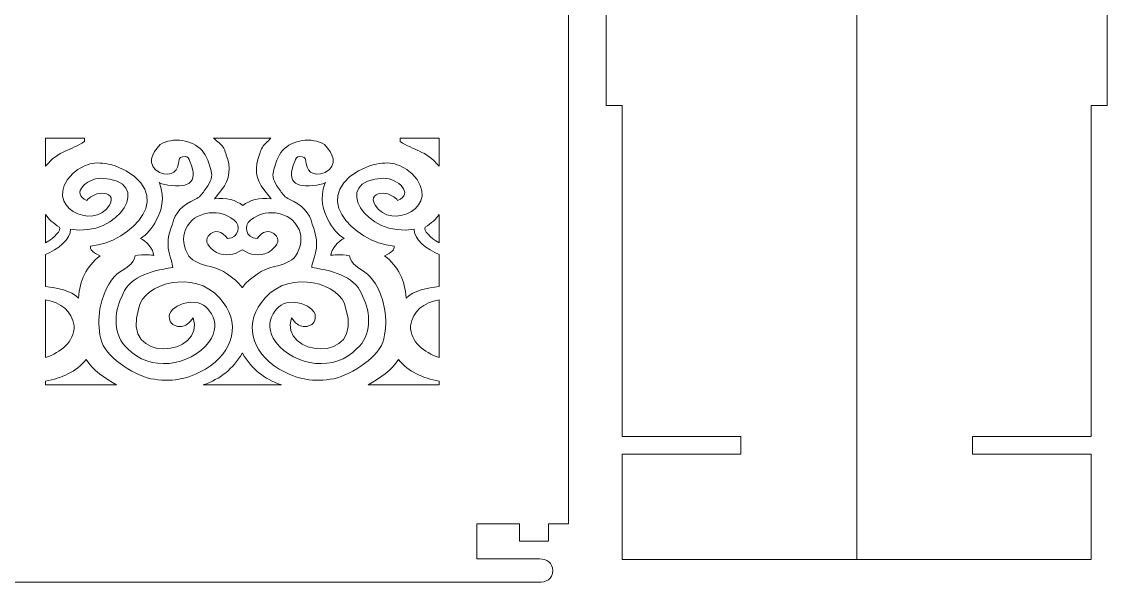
# Model space of a CAD drawing. Header units: centimetres. Extents: x -57 to 60, y -43 to 40.
# Drawn here: x 30.64 to 59.72, y -41.92 to -26.9 of the extents above; entities that cross this region are included whole.
import ezdxf

# ---------------------------------------------------------------- set-up
doc = ezdxf.new("R2010")
doc.units = ezdxf.units.CM
doc.header["$MEASUREMENT"] = 0
doc.layers.add('layer 1', color=7, linetype='Continuous')

msp = doc.modelspace()

# ---------------------------------------------------------------- linework, layer by layer
at = {"layer": 'layer 1', "color": 250, "lineweight": 9}
for points, knots in [([(53.00542, -41.30857), (53.00542, -41.30857), (53.00542, -17.91318), (53.00542, -17.91318), (53.00542, -17.91318), (53.00542, -17.91318), (53.00542, 8.67266), (53.00542, 8.67266), (53.00542, 8.67266), (53.00542, 8.67266), (46.72575, 8.67266), (46.72575, 8.67266), (46.72575, 8.67266), (46.72575, 8.67266), (46.72575, 2.54201), (46.72575, 2.54201), (46.72575, 2.54201), (46.72575, 2.54201), (49.86561, 2.54201), (49.86561, 2.54201), (49.86561, 2.54201), (49.86561, 2.54201), (49.86561, 2.07146), (49.86561, 2.07146), (49.86561, 2.07146), (49.86561, 2.07146), (46.72575, 2.07146), (46.72575, 2.07146), (46.72575, 2.07146), (46.72575, 2.07146), (46.72575, -4.0067), (46.72575, -4.0067), (46.72575, -4.0067), (46.72575, -4.0067), (46.72575, -5.57048), (46.72575, -5.57048), (46.72575, -5.57048), (46.72575, -5.57048), (46.29172, -5.57048), (46.29172, -5.57048), (46.29172, -5.57048), (46.29172, -5.57048), (46.29172, -10.28647), (46.29172, -10.28647), (46.29172, -10.28647), (46.29172, -10.28647), (46.72575, -10.28647), (46.72575, -10.28647), (46.72575, -10.28647), (46.72575, -10.28647), (46.72575, -13.90043), (46.72575, -13.90043), (46.72575, -13.90043), (46.72575, -13.90043), (46.72575, -24.43442), (46.72575, -24.43442), (46.72575, -24.43442), (46.72575, -24.43442), (46.29172, -24.43442), (46.29172, -24.43442), (46.29172, -24.43442), (46.29172, -24.43442), (46.29172, -29.15041), (46.29172, -29.15041), (46.29172, -29.15041), (46.29172, -29.15041), (46.72575, -29.15041), (46.72575, -29.15041), (46.72575, -29.15041), (46.72575, -29.15041), (46.72575, -29.58306), (46.72575, -29.58306), (46.72575, -29.58306), (46.72575, -29.58306), (46.72575, -31.93589), (46.72575, -31.93589), (46.72575, -31.93589), (46.72575, -31.93589), (46.72575, -38.01409), (46.72575, -38.01409), (46.72575, -38.01409), (46.72575, -38.01409), (49.9055, -38.01409), (49.9055, -38.01409), (49.9055, -38.01409), (49.9055, -38.01409), (49.9055, -38.48465), (49.9055, -38.48465), (49.9055, -38.48465), (49.9055, -38.48465), (46.72575, -38.48465), (46.72575, -38.48465), (46.72575, -38.48465), (46.72575, -38.48465), (46.72575, -41.30863), (46.72575, -41.30863), (46.72575, -41.30863), (46.72575, -41.30863), (53.00542, -41.30857), (53.00542, -41.30857)], [0, 0, 0, 0, 0.03846154, 0.03846154, 0.03846154, 0.03846154, 0.07692308, 0.07692308, 0.07692308, 0.07692308, 0.11538462, 0.11538462, 0.11538462, 0.11538462, 0.15384615, 0.15384615, 0.15384615, 0.15384615, 0.19230769, 0.19230769, 0.19230769, 0.19230769, 0.23076923, 0.23076923, 0.23076923, 0.23076923, 0.26923077, 0.26923077, 0.26923077, 0.26923077, 0.30769231, 0.30769231, 0.30769231, 0.30769231, 0.34615385, 0.34615385, 0.34615385, 0.34615385, 0.38461538, 0.38461538, 0.38461538, 0.38461538, 0.42307692, 0.42307692, 0.42307692, 0.42307692, 0.46153846, 0.46153846, 0.46153846, 0.46153846, 0.5, 0.5, 0.5, 0.5, 0.53846154, 0.53846154, 0.53846154, 0.53846154, 0.57692308, 0.57692308, 0.57692308, 0.57692308, 0.61538462, 0.61538462, 0.61538462, 0.61538462, 0.65384615, 0.65384615, 0.65384615, 0.65384615, 0.69230769, 0.69230769, 0.69230769, 0.69230769, 0.73076923, 0.73076923, 0.73076923, 0.73076923, 0.76923077, 0.76923077, 0.76923077, 0.76923077, 0.80769231, 0.80769231, 0.80769231, 0.80769231, 0.84615385, 0.84615385, 0.84615385, 0.84615385, 0.88461538, 0.88461538, 0.88461538, 0.88461538, 0.92307692, 0.92307692, 0.92307692, 0.92307692, 1, 1, 1, 1]), ([(53.00542, -41.30857), (53.00542, -41.30857), (53.00542, -17.91318), (53.00542, -17.91318), (53.00542, -17.91318), (53.00542, -17.91318), (53.00542, 8.67266), (53.00542, 8.67266), (53.00542, 8.67266), (53.00542, 8.67266), (59.2851, 8.67266), (59.2851, 8.67266), (59.2851, 8.67266), (59.2851, 8.67266), (59.2851, 2.54201), (59.2851, 2.54201), (59.2851, 2.54201), (59.2851, 2.54201), (56.14524, 2.54201), (56.14524, 2.54201), (56.14524, 2.54201), (56.14524, 2.54201), (56.14524, 2.07146), (56.14524, 2.07146), (56.14524, 2.07146), (56.14524, 2.07146), (59.2851, 2.07146), (59.2851, 2.07146), (59.2851, 2.07146), (59.2851, 2.07146), (59.2851, -4.0067), (59.2851, -4.0067), (59.2851, -4.0067), (59.2851, -4.0067), (59.2851, -5.57048), (59.2851, -5.57048), (59.2851, -5.57048), (59.2851, -5.57048), (59.71913, -5.57048), (59.71913, -5.57048), (59.71913, -5.57048), (59.71913, -5.57048), (59.71913, -10.28647), (59.71913, -10.28647), (59.71913, -10.28647), (59.71913, -10.28647), (59.2851, -10.28647), (59.2851, -10.28647), (59.2851, -10.28647), (59.2851, -10.28647), (59.2851, -13.90043), (59.2851, -13.90043), (59.2851, -13.90043), (59.2851, -13.90043), (59.2851, -24.43442), (59.2851, -24.43442), (59.2851, -24.43442), (59.2851, -24.43442), (59.71913, -24.43442), (59.71913, -24.43442), (59.71913, -24.43442), (59.71913, -24.43442), (59.71913, -29.15041), (59.71913, -29.15041), (59.71913, -29.15041), (59.71913, -29.15041), (59.2851, -29.15041), (59.2851, -29.15041), (59.2851, -29.15041), (59.2851, -29.15041), (59.2851, -29.58306), (59.2851, -29.58306), (59.2851, -29.58306), (59.2851, -29.58306), (59.2851, -31.93589), (59.2851, -31.93589), (59.2851, -31.93589), (59.2851, -31.93589), (59.2851, -38.01409), (59.2851, -38.01409), (59.2851, -38.01409), (59.2851, -38.01409), (56.10535, -38.01409), (56.10535, -38.01409), (56.10535, -38.01409), (56.10535, -38.01409), (56.10535, -38.48465), (56.10535, -38.48465), (56.10535, -38.48465), (56.10535, -38.48465), (59.2851, -38.48465), (59.2851, -38.48465), (59.2851, -38.48465), (59.2851, -38.48465), (59.2851, -41.30863), (59.2851, -41.30863), (59.2851, -41.30863), (59.2851, -41.30863), (53.00542, -41.30857), (53.00542, -41.30857)], [0, 0, 0, 0, 0.03846154, 0.03846154, 0.03846154, 0.03846154, 0.07692308, 0.07692308, 0.07692308, 0.07692308, 0.11538462, 0.11538462, 0.11538462, 0.11538462, 0.15384615, 0.15384615, 0.15384615, 0.15384615, 0.19230769, 0.19230769, 0.19230769, 0.19230769, 0.23076923, 0.23076923, 0.23076923, 0.23076923, 0.26923077, 0.26923077, 0.26923077, 0.26923077, 0.30769231, 0.30769231, 0.30769231, 0.30769231, 0.34615385, 0.34615385, 0.34615385, 0.34615385, 0.38461538, 0.38461538, 0.38461538, 0.38461538, 0.42307692, 0.42307692, 0.42307692, 0.42307692, 0.46153846, 0.46153846, 0.46153846, 0.46153846, 0.5, 0.5, 0.5, 0.5, 0.53846154, 0.53846154, 0.53846154, 0.53846154, 0.57692308, 0.57692308, 0.57692308, 0.57692308, 0.61538462, 0.61538462, 0.61538462, 0.61538462, 0.65384615, 0.65384615, 0.65384615, 0.65384615, 0.69230769, 0.69230769, 0.69230769, 0.69230769, 0.73076923, 0.73076923, 0.73076923, 0.73076923, 0.76923077, 0.76923077, 0.76923077, 0.76923077, 0.80769231, 0.80769231, 0.80769231, 0.80769231, 0.84615385, 0.84615385, 0.84615385, 0.84615385, 0.88461538, 0.88461538, 0.88461538, 0.88461538, 0.92307692, 0.92307692, 0.92307692, 0.92307692, 1, 1, 1, 1]), ([(45.28032, -0.61525), (45.28032, -0.61525), (45.28032, -40.34897), (45.28032, -40.34897), (45.28032, -40.34897), (45.28032, -40.34897), (44.75211, -40.34897), (44.75211, -40.34897), (44.75211, -40.34897), (44.75211, -40.34897), (44.75211, -40.81963), (44.75211, -40.81963), (44.75211, -40.81963), (44.75211, -40.81963), (43.96716, -40.81963), (43.96716, -40.81963), (43.96716, -40.81963), (43.96716, -40.81963), (43.96716, -40.34897), (43.96716, -40.34897), (43.96716, -40.34897), (43.96716, -40.34897), (42.82532, -40.34897), (42.82532, -40.34897), (42.82532, -40.34897), (42.82532, -40.34897), (42.82532, -41.2901), (42.82532, -41.2901), (42.82532, -41.2901), (42.82532, -41.2901), (44.50389, -41.29158), (44.50389, -41.29158), (44.50389, -41.29158), (44.69776, -41.29186), (44.86098, -41.39191), (44.86098, -41.60379), (44.86098, -41.60379), (44.86098, -41.83574), (44.67837, -41.91753), (44.47721, -41.91753), (44.47721, -41.91753), (44.47721, -41.91753), (38.23844, -41.91357), (38.23844, -41.91357), (38.23844, -41.91357), (38.23844, -41.91357), (28.45853, -41.91538), (28.45853, -41.91538), (28.45853, -41.91538), (28.45853, -41.91538), (28.45993, -27.86528), (28.45993, -27.86528), (28.45993, -27.86528), (28.45993, -27.86528), (28.46242, 0.30258), (28.46242, 0.30258), (28.46242, 0.30258), (28.46242, 0.30258), (43.08067, 0.3026), (43.08067, 0.3026), (43.08067, 0.3026), (43.08067, 0.3026), (43.08067, -0.61525), (43.08067, -0.61525), (43.08067, -0.61525), (43.08067, -0.61525), (43.96724, -0.61525), (43.96724, -0.61525), (43.96724, -0.61525), (43.96724, -0.61525), (43.9673, 0.30213), (43.9673, 0.30213), (43.9673, 0.30213), (43.9673, 0.30213), (44.75196, 0.30215), (44.75196, 0.30215), (44.75196, 0.30215), (44.75196, 0.30215), (44.75202, -0.61525), (44.75202, -0.61525), (44.75202, -0.61525), (44.75202, -0.61525), (45.28032, -0.61525), (45.28032, -0.61525)], [0, 0, 0, 0, 0.04545455, 0.04545455, 0.04545455, 0.04545455, 0.09090909, 0.09090909, 0.09090909, 0.09090909, 0.13636364, 0.13636364, 0.13636364, 0.13636364, 0.18181818, 0.18181818, 0.18181818, 0.18181818, 0.22727273, 0.22727273, 0.22727273, 0.22727273, 0.27272727, 0.27272727, 0.27272727, 0.27272727, 0.31818182, 0.31818182, 0.31818182, 0.31818182, 0.36363636, 0.36363636, 0.36363636, 0.36363636, 0.40909091, 0.40909091, 0.40909091, 0.40909091, 0.45454545, 0.45454545, 0.45454545, 0.45454545, 0.5, 0.5, 0.5, 0.5, 0.54545455, 0.54545455, 0.54545455, 0.54545455, 0.59090909, 0.59090909, 0.59090909, 0.59090909, 0.63636364, 0.63636364, 0.63636364, 0.63636364, 0.68181818, 0.68181818, 0.68181818, 0.68181818, 0.72727273, 0.72727273, 0.72727273, 0.72727273, 0.77272727, 0.77272727, 0.77272727, 0.77272727, 0.81818182, 0.81818182, 0.81818182, 0.81818182, 0.86363636, 0.86363636, 0.86363636, 0.86363636, 0.90909091, 0.90909091, 0.90909091, 0.90909091, 1, 1, 1, 1]), ([(31.27408, -30.02504), (31.27408, -30.02504), (32.31612, -30.02504), (32.31612, -30.02504), (32.31612, -30.02504), (32.31612, -30.02504), (32.31646, -30.10769), (32.31646, -30.10769), (32.31646, -30.10769), (31.95756, -30.36391), (31.63332, -30.33166), (31.27408, -30.77573), (31.27408, -30.77573), (31.27408, -30.77573), (31.27408, -30.02504), (31.27408, -30.02504)], [0, 0, 0, 0, 0.2, 0.2, 0.2, 0.2, 0.4, 0.4, 0.4, 0.4, 0.6, 0.6, 0.6, 0.6, 1, 1, 1, 1]), ([(35.72255, -30.95659), (35.7421, -31.09108), (35.67514, -31.24834), (35.52168, -31.42835), (35.52168, -31.42835), (35.47096, -31.52931), (35.39469, -31.60649), (35.29285, -31.65996), (35.29285, -31.65996), (34.94322, -31.80233), (34.73704, -32.02394), (34.6743, -32.32479), (34.6743, -32.32479), (34.57568, -32.56513), (34.53805, -32.78102), (34.5614, -32.97246), (34.5614, -32.97246), (34.57495, -33.07334), (34.60025, -33.1768), (34.63732, -33.2828), (34.63732, -33.2828), (34.6657, -33.36089), (34.68075, -33.42952), (34.68249, -33.48874), (34.68249, -33.48874), (34.02046, -33.57823), (33.48016, -33.76859), (33.31382, -34.27265), (33.31382, -34.27265), (33.10159, -34.67121), (33.07951, -35.34192), (33.47386, -35.65322), (33.47386, -35.65322), (34.05074, -36.28854), (35.13291, -36.14272), (35.65126, -35.48984), (35.65126, -35.48984), (35.84752, -35.19202), (35.85222, -34.94974), (35.72137, -34.7303), (35.72137, -34.7303), (35.5849, -34.52403), (35.46587, -34.41378), (35.16809, -34.41595), (35.16809, -34.41595), (34.87034, -34.4459), (34.67964, -34.55265), (34.59597, -34.73618), (34.59597, -34.73618), (34.56811, -34.90808), (34.62706, -35.013), (34.77285, -35.05089), (34.77285, -35.05089), (34.86267, -35.08825), (34.96179, -35.07361), (35.07024, -35.00697), (35.07024, -35.00697), (35.13573, -34.95047), (35.18803, -34.89297), (35.22711, -34.83443), (35.22711, -34.83443), (35.58415, -35.84778), (33.26179, -36.12774), (33.7771, -34.56967), (33.7771, -34.56967), (33.8835, -33.91246), (35.26166, -33.52402), (35.93088, -34.30161), (35.93088, -34.30161), (36.5393, -34.94055), (36.30965, -35.75777), (35.56113, -36.20491), (35.56113, -36.20491), (35.06006, -36.48815), (34.6449, -36.56392), (34.09139, -36.46493), (34.09139, -36.46493), (33.60433, -36.34656), (32.84087, -35.86225), (32.75497, -35.39685), (32.75497, -35.39685), (32.68422, -35.11815), (32.69529, -34.86677), (32.73211, -34.59354), (32.73211, -34.59354), (32.99528, -33.37193), (33.55936, -33.6689), (33.67713, -33.17484), (33.67713, -33.17484), (33.89199, -33.12789), (34.14767, -33.14908), (34.17372, -33.16552), (34.17372, -33.16552), (34.16056, -32.99351), (33.97701, -32.76772), (33.81379, -32.71086), (33.81379, -32.71086), (33.99212, -32.60282), (34.13455, -32.43825), (34.24106, -32.21718), (34.24106, -32.21718), (34.37366, -31.96308), (34.48529, -31.65148), (34.32845, -31.2182), (34.32845, -31.2182), (34.34198, -31.22491), (34.37131, -31.23672), (34.431, -31.25741), (34.431, -31.25741), (35.07699, -31.38993), (35.39506, -31.24142), (35.1396, -30.64913), (35.1396, -30.64913), (35.1222, -30.56636), (35.07964, -30.5204), (35.01193, -30.51129), (35.01193, -30.51129), (34.90501, -30.52209), (34.85131, -30.54959), (34.85086, -30.59379), (34.85086, -30.59379), (34.8358, -30.90139), (34.67766, -31.06625), (34.32274, -30.94341), (34.32274, -30.94341), (33.9693, -30.73235), (34.11726, -30.43545), (34.34122, -30.19431), (34.34122, -30.19431), (34.69046, -29.98451), (35.20295, -30.06091), (35.46681, -30.34818), (35.46681, -30.34818), (35.58542, -30.50208), (35.67066, -30.70488), (35.72255, -30.95659)], [0, 0, 0, 0, 0.02857143, 0.02857143, 0.02857143, 0.02857143, 0.05714286, 0.05714286, 0.05714286, 0.05714286, 0.08571429, 0.08571429, 0.08571429, 0.08571429, 0.11428571, 0.11428571, 0.11428571, 0.11428571, 0.14285714, 0.14285714, 0.14285714, 0.14285714, 0.17142857, 0.17142857, 0.17142857, 0.17142857, 0.2, 0.2, 0.2, 0.2, 0.22857143, 0.22857143, 0.22857143, 0.22857143, 0.25714286, 0.25714286, 0.25714286, 0.25714286, 0.28571429, 0.28571429, 0.28571429, 0.28571429, 0.31428571, 0.31428571, 0.31428571, 0.31428571, 0.34285714, 0.34285714, 0.34285714, 0.34285714, 0.37142857, 0.37142857, 0.37142857, 0.37142857, 0.4, 0.4, 0.4, 0.4, 0.42857143, 0.42857143, 0.42857143, 0.42857143, 0.45714286, 0.45714286, 0.45714286, 0.45714286, 0.48571429, 0.48571429, 0.48571429, 0.48571429, 0.51428571, 0.51428571, 0.51428571, 0.51428571, 0.54285714, 0.54285714, 0.54285714, 0.54285714, 0.57142857, 0.57142857, 0.57142857, 0.57142857, 0.6, 0.6, 0.6, 0.6, 0.62857143, 0.62857143, 0.62857143, 0.62857143, 0.65714286, 0.65714286, 0.65714286, 0.65714286, 0.68571429, 0.68571429, 0.68571429, 0.68571429, 0.71428571, 0.71428571, 0.71428571, 0.71428571, 0.74285714, 0.74285714, 0.74285714, 0.74285714, 0.77142857, 0.77142857, 0.77142857, 0.77142857, 0.8, 0.8, 0.8, 0.8, 0.82857143, 0.82857143, 0.82857143, 0.82857143, 0.85714286, 0.85714286, 0.85714286, 0.85714286, 0.88571429, 0.88571429, 0.88571429, 0.88571429, 0.91428571, 0.91428571, 0.91428571, 0.91428571, 0.94285714, 0.94285714, 0.94285714, 0.94285714, 1, 1, 1, 1]), ([(35.77263, -30.02504), (35.77263, -30.02504), (37.31366, -30.02504), (37.31366, -30.02504), (37.31366, -30.02504), (37.26398, -30.06939), (37.21832, -30.11136), (37.1823, -30.14758), (37.1823, -30.14758), (37.12051, -30.20977), (37.08712, -30.25508), (37.06138, -30.30816), (37.06138, -30.30816), (37.03566, -30.36125), (37.01752, -30.42213), (36.99943, -30.483), (36.99943, -30.483), (36.86372, -30.77011), (36.90715, -31.15264), (37.12303, -31.39648), (37.12303, -31.39648), (37.12303, -31.39648), (37.31814, -31.64597), (37.31814, -31.64597), (37.31814, -31.64597), (37.0008, -31.60491), (36.73931, -31.68427), (36.55939, -31.82571), (36.55939, -31.82571), (36.37947, -31.68427), (36.11507, -31.60491), (35.79773, -31.64597), (35.79773, -31.64597), (35.79773, -31.64597), (35.99283, -31.39648), (35.99283, -31.39648), (35.99283, -31.39648), (36.20861, -31.15276), (36.25165, -30.76578), (36.11601, -30.47878), (36.11601, -30.47878), (36.11452, -30.47138), (36.11349, -30.46818), (36.1104, -30.45643), (36.1104, -30.45643), (36.10737, -30.4447), (36.10274, -30.42862), (36.09692, -30.41163), (36.09692, -30.41163), (36.09108, -30.39464), (36.08401, -30.3767), (36.07799, -30.35801), (36.07799, -30.35801), (36.07199, -30.3393), (36.06705, -30.31984), (36.04787, -30.28746), (36.04787, -30.28746), (36.02876, -30.25508), (35.99537, -30.20977), (35.92529, -30.14758), (35.92529, -30.14758), (35.88445, -30.11136), (35.83112, -30.06939), (35.77263, -30.02504)], [0, 0, 0, 0, 0.05882353, 0.05882353, 0.05882353, 0.05882353, 0.11764706, 0.11764706, 0.11764706, 0.11764706, 0.17647059, 0.17647059, 0.17647059, 0.17647059, 0.23529412, 0.23529412, 0.23529412, 0.23529412, 0.29411765, 0.29411765, 0.29411765, 0.29411765, 0.35294118, 0.35294118, 0.35294118, 0.35294118, 0.41176471, 0.41176471, 0.41176471, 0.41176471, 0.47058824, 0.47058824, 0.47058824, 0.47058824, 0.52941176, 0.52941176, 0.52941176, 0.52941176, 0.58823529, 0.58823529, 0.58823529, 0.58823529, 0.64705882, 0.64705882, 0.64705882, 0.64705882, 0.70588235, 0.70588235, 0.70588235, 0.70588235, 0.76470588, 0.76470588, 0.76470588, 0.76470588, 0.82352941, 0.82352941, 0.82352941, 0.82352941, 0.88235294, 0.88235294, 0.88235294, 0.88235294, 1, 1, 1, 1]), ([(38.52938, -32.97246), (38.55273, -32.78102), (38.51509, -32.56513), (38.41648, -32.32479), (38.41648, -32.32479), (38.35373, -32.02394), (38.14756, -31.80233), (37.79793, -31.65996), (37.79793, -31.65996), (37.69608, -31.60649), (37.61982, -31.52931), (37.5691, -31.42835), (37.5691, -31.42835), (37.41564, -31.24834), (37.34868, -31.09108), (37.36822, -30.95659), (37.36822, -30.95659), (37.42011, -30.70488), (37.50536, -30.50208), (37.62397, -30.34818), (37.62397, -30.34818), (37.88782, -30.06091), (38.40032, -29.98451), (38.74955, -30.19431), (38.74955, -30.19431), (38.97352, -30.43545), (39.12148, -30.73235), (38.76804, -30.94341), (38.76804, -30.94341), (38.41311, -31.06625), (38.25498, -30.90139), (38.23992, -30.59379), (38.23992, -30.59379), (38.23947, -30.54959), (38.18577, -30.52209), (38.07884, -30.51129), (38.07884, -30.51129), (38.01113, -30.5204), (37.96857, -30.56636), (37.95117, -30.64913), (37.95117, -30.64913), (37.69571, -31.24142), (38.01378, -31.38993), (38.65978, -31.25741), (38.65978, -31.25741), (38.71946, -31.23672), (38.7488, -31.22491), (38.76233, -31.2182), (38.76233, -31.2182), (38.60548, -31.65148), (38.71712, -31.96308), (38.84972, -32.21718), (38.84972, -32.21718), (38.95623, -32.43825), (39.09865, -32.60282), (39.27699, -32.71086), (39.27699, -32.71086), (39.11376, -32.76772), (38.93022, -32.99351), (38.91705, -33.16552), (38.91705, -33.16552), (38.94311, -33.14908), (39.19879, -33.12789), (39.41365, -33.17484), (39.41365, -33.17484), (39.53141, -33.6689), (40.0955, -33.37193), (40.35866, -34.59354), (40.35866, -34.59354), (40.39549, -34.86677), (40.40656, -35.11815), (40.3358, -35.39685), (40.3358, -35.39685), (40.24991, -35.86225), (39.48644, -36.34656), (38.99938, -36.46493), (38.99938, -36.46493), (38.44587, -36.56392), (38.03072, -36.48815), (37.52965, -36.20491), (37.52965, -36.20491), (36.78112, -35.75777), (36.55148, -34.94055), (37.15989, -34.30161), (37.15989, -34.30161), (37.82911, -33.52402), (39.20728, -33.91246), (39.31368, -34.56967), (39.31368, -34.56967), (39.82898, -36.12774), (37.50662, -35.84778), (37.86367, -34.83443), (37.86367, -34.83443), (37.90275, -34.89297), (37.95504, -34.95047), (38.02053, -35.00697), (38.02053, -35.00697), (38.12899, -35.07361), (38.22811, -35.08825), (38.31792, -35.05089), (38.31792, -35.05089), (38.46372, -35.013), (38.52267, -34.90808), (38.4948, -34.73618), (38.4948, -34.73618), (38.41113, -34.55265), (38.22044, -34.4459), (37.92269, -34.41595), (37.92269, -34.41595), (37.6249, -34.41378), (37.50588, -34.52403), (37.36941, -34.7303), (37.36941, -34.7303), (37.23856, -34.94974), (37.24325, -35.19202), (37.43952, -35.48984), (37.43952, -35.48984), (37.95786, -36.14272), (39.04004, -36.28854), (39.61692, -35.65322), (39.61692, -35.65322), (40.01127, -35.34192), (39.98919, -34.67121), (39.77696, -34.27265), (39.77696, -34.27265), (39.61062, -33.76859), (39.07031, -33.57823), (38.40828, -33.48874), (38.40828, -33.48874), (38.41002, -33.42952), (38.42508, -33.36089), (38.45346, -33.2828), (38.45346, -33.2828), (38.49053, -33.1768), (38.51583, -33.07334), (38.52938, -32.97246)], [0, 0, 0, 0, 0.02857143, 0.02857143, 0.02857143, 0.02857143, 0.05714286, 0.05714286, 0.05714286, 0.05714286, 0.08571429, 0.08571429, 0.08571429, 0.08571429, 0.11428571, 0.11428571, 0.11428571, 0.11428571, 0.14285714, 0.14285714, 0.14285714, 0.14285714, 0.17142857, 0.17142857, 0.17142857, 0.17142857, 0.2, 0.2, 0.2, 0.2, 0.22857143, 0.22857143, 0.22857143, 0.22857143, 0.25714286, 0.25714286, 0.25714286, 0.25714286, 0.28571429, 0.28571429, 0.28571429, 0.28571429, 0.31428571, 0.31428571, 0.31428571, 0.31428571, 0.34285714, 0.34285714, 0.34285714, 0.34285714, 0.37142857, 0.37142857, 0.37142857, 0.37142857, 0.4, 0.4, 0.4, 0.4, 0.42857143, 0.42857143, 0.42857143, 0.42857143, 0.45714286, 0.45714286, 0.45714286, 0.45714286, 0.48571429, 0.48571429, 0.48571429, 0.48571429, 0.51428571, 0.51428571, 0.51428571, 0.51428571, 0.54285714, 0.54285714, 0.54285714, 0.54285714, 0.57142857, 0.57142857, 0.57142857, 0.57142857, 0.6, 0.6, 0.6, 0.6, 0.62857143, 0.62857143, 0.62857143, 0.62857143, 0.65714286, 0.65714286, 0.65714286, 0.65714286, 0.68571429, 0.68571429, 0.68571429, 0.68571429, 0.71428571, 0.71428571, 0.71428571, 0.71428571, 0.74285714, 0.74285714, 0.74285714, 0.74285714, 0.77142857, 0.77142857, 0.77142857, 0.77142857, 0.8, 0.8, 0.8, 0.8, 0.82857143, 0.82857143, 0.82857143, 0.82857143, 0.85714286, 0.85714286, 0.85714286, 0.85714286, 0.88571429, 0.88571429, 0.88571429, 0.88571429, 0.91428571, 0.91428571, 0.91428571, 0.91428571, 0.94285714, 0.94285714, 0.94285714, 0.94285714, 1, 1, 1, 1]), ([(40.77465, -30.02504), (40.77465, -30.02504), (41.81669, -30.02504), (41.81669, -30.02504), (41.81669, -30.02504), (41.81669, -30.02504), (41.81669, -30.77573), (41.81669, -30.77573), (41.81669, -30.77573), (41.45746, -30.33166), (41.13322, -30.36391), (40.77432, -30.10769), (40.77432, -30.10769), (40.77432, -30.10769), (40.77465, -30.02504), (40.77465, -30.02504)], [0, 0, 0, 0, 0.2, 0.2, 0.2, 0.2, 0.4, 0.4, 0.4, 0.4, 0.6, 0.6, 0.6, 0.6, 1, 1, 1, 1]), ([(31.27408, -33.99605), (31.27408, -33.99605), (31.27408, -33.13468), (31.27408, -33.13468), (31.27408, -33.13468), (31.58081, -33.01572), (31.96674, -32.72685), (31.94251, -32.45546), (31.94251, -32.45546), (33.21601, -32.71154), (34.23009, -31.14125), (32.74997, -31.09145), (32.74997, -31.09145), (32.38071, -31.10587), (31.93483, -31.50622), (32.38426, -31.69006), (32.38426, -31.69006), (32.439, -31.61434), (32.60636, -31.49837), (32.77194, -31.49813), (32.77194, -31.49813), (32.97236, -31.49784), (33.11589, -31.59492), (32.98645, -31.81631), (32.98645, -31.81631), (32.57822, -32.51465), (31.12967, -31.85161), (32.00192, -30.96962), (32.00192, -30.96962), (32.37993, -30.65741), (32.63665, -30.63085), (33.13654, -30.75902), (33.13654, -30.75902), (34.90547, -31.4742), (33.57003, -32.82039), (32.48075, -32.9143), (32.48075, -32.9143), (32.45566, -32.99941), (32.54027, -33.08586), (32.73453, -33.17368), (32.73453, -33.17368), (32.37157, -33.45861), (32.17969, -33.8352), (32.15892, -34.30344), (32.15892, -34.30344), (31.95433, -34.09668), (31.58342, -34.03144), (31.27408, -33.99605)], [0, 0, 0, 0, 0.07692308, 0.07692308, 0.07692308, 0.07692308, 0.15384615, 0.15384615, 0.15384615, 0.15384615, 0.23076923, 0.23076923, 0.23076923, 0.23076923, 0.30769231, 0.30769231, 0.30769231, 0.30769231, 0.38461538, 0.38461538, 0.38461538, 0.38461538, 0.46153846, 0.46153846, 0.46153846, 0.46153846, 0.53846154, 0.53846154, 0.53846154, 0.53846154, 0.61538462, 0.61538462, 0.61538462, 0.61538462, 0.69230769, 0.69230769, 0.69230769, 0.69230769, 0.76923077, 0.76923077, 0.76923077, 0.76923077, 0.84615385, 0.84615385, 0.84615385, 0.84615385, 1, 1, 1, 1]), ([(41.81669, -33.13468), (41.81669, -33.13468), (41.81669, -33.99605), (41.81669, -33.99605), (41.81669, -33.99605), (41.50735, -34.03144), (41.13645, -34.09668), (40.93185, -34.30344), (40.93185, -34.30344), (40.91108, -33.8352), (40.7192, -33.45861), (40.35624, -33.17368), (40.35624, -33.17368), (40.55051, -33.08586), (40.63511, -32.99941), (40.61002, -32.9143), (40.61002, -32.9143), (39.52074, -32.82039), (38.18531, -31.4742), (39.95424, -30.75902), (39.95424, -30.75902), (40.45412, -30.63085), (40.71084, -30.65741), (41.08886, -30.96962), (41.08886, -30.96962), (41.96111, -31.85161), (40.51256, -32.51465), (40.10432, -31.81631), (40.10432, -31.81631), (39.97488, -31.59492), (40.11842, -31.49784), (40.31884, -31.49813), (40.31884, -31.49813), (40.48441, -31.49837), (40.65178, -31.61434), (40.70651, -31.69006), (40.70651, -31.69006), (41.15595, -31.50622), (40.71007, -31.10587), (40.3408, -31.09145), (40.3408, -31.09145), (38.86068, -31.14125), (39.87477, -32.71154), (41.14827, -32.45546), (41.14827, -32.45546), (41.12404, -32.72685), (41.50996, -33.01572), (41.81669, -33.13468)], [0, 0, 0, 0, 0.07692308, 0.07692308, 0.07692308, 0.07692308, 0.15384615, 0.15384615, 0.15384615, 0.15384615, 0.23076923, 0.23076923, 0.23076923, 0.23076923, 0.30769231, 0.30769231, 0.30769231, 0.30769231, 0.38461538, 0.38461538, 0.38461538, 0.38461538, 0.46153846, 0.46153846, 0.46153846, 0.46153846, 0.53846154, 0.53846154, 0.53846154, 0.53846154, 0.61538462, 0.61538462, 0.61538462, 0.61538462, 0.69230769, 0.69230769, 0.69230769, 0.69230769, 0.76923077, 0.76923077, 0.76923077, 0.76923077, 0.84615385, 0.84615385, 0.84615385, 0.84615385, 1, 1, 1, 1]), ([(34.32845, -31.2182), (34.30696, -31.20755), (34.32538, -31.20979), (34.32538, -31.20979), (34.32538, -31.20979), (34.32538, -31.20979), (34.32845, -31.2182), (34.32845, -31.2182)], [0, 0, 0, 0, 0.33333333, 0.33333333, 0.33333333, 0.33333333, 1, 1, 1, 1]), ([(38.76233, -31.2182), (38.76233, -31.2182), (38.7654, -31.20979), (38.7654, -31.20979), (38.7654, -31.20979), (38.7654, -31.20979), (38.78381, -31.20755), (38.76233, -31.2182)], [0, 0, 0, 0, 0.33333333, 0.33333333, 0.33333333, 0.33333333, 1, 1, 1, 1]), ([(31.27408, -32.82129), (31.27408, -32.82129), (31.27408, -32.0651), (31.27408, -32.0651), (31.27408, -32.0651), (31.35221, -32.18533), (31.47832, -32.30027), (31.64583, -32.40854), (31.64583, -32.40854), (31.70874, -32.48536), (31.50549, -32.69719), (31.27408, -32.82129)], [0, 0, 0, 0, 0.25, 0.25, 0.25, 0.25, 0.5, 0.5, 0.5, 0.5, 1, 1, 1, 1]), ([(37.97407, -33.18558), (37.85494, -33.31941), (37.6632, -33.41113), (37.39885, -33.46076), (37.39885, -33.46076), (37.08878, -33.53187), (36.77258, -33.74615), (36.54604, -34.01776), (36.54604, -34.01776), (36.54604, -34.01776), (36.54539, -34.01854), (36.54539, -34.01854), (36.54539, -34.01854), (36.54539, -34.01854), (36.54474, -34.01776), (36.54474, -34.01776), (36.54474, -34.01776), (36.31819, -33.74615), (36.002, -33.53187), (35.69193, -33.46076), (35.69193, -33.46076), (35.42758, -33.41113), (35.23584, -33.31941), (35.1167, -33.18558), (35.1167, -33.18558), (34.968, -32.93507), (34.93565, -32.69662), (35.01965, -32.47021), (35.01965, -32.47021), (35.18868, -32.18369), (35.30187, -32.08761), (35.65353, -32.02646), (35.65353, -32.02646), (35.94353, -32.01563), (36.08391, -32.0356), (36.3266, -32.2199), (36.3266, -32.2199), (36.51276, -32.36128), (36.46703, -32.68503), (36.14902, -32.71004), (36.14902, -32.71004), (36.01134, -32.51875), (35.81624, -32.43557), (35.63071, -32.64399), (35.63071, -32.64399), (35.53756, -32.78613), (35.61284, -32.93358), (35.85658, -33.08631), (35.85658, -33.08631), (36.09495, -33.18874), (36.32857, -33.15501), (36.54539, -33.0116), (36.54539, -33.0116), (36.76221, -33.15501), (36.99583, -33.18874), (37.2342, -33.08631), (37.2342, -33.08631), (37.47794, -32.93358), (37.55322, -32.78613), (37.46006, -32.64399), (37.46006, -32.64399), (37.27453, -32.43557), (37.07944, -32.51875), (36.94175, -32.71004), (36.94175, -32.71004), (36.62375, -32.68503), (36.57801, -32.36128), (36.76418, -32.2199), (36.76418, -32.2199), (37.00686, -32.0356), (37.14724, -32.01563), (37.43725, -32.02646), (37.43725, -32.02646), (37.7889, -32.08761), (37.9021, -32.18369), (38.07113, -32.47021), (38.07113, -32.47021), (38.15513, -32.69662), (38.12277, -32.93507), (37.97407, -33.18558)], [0, 0, 0, 0, 0.04761905, 0.04761905, 0.04761905, 0.04761905, 0.0952381, 0.0952381, 0.0952381, 0.0952381, 0.14285714, 0.14285714, 0.14285714, 0.14285714, 0.19047619, 0.19047619, 0.19047619, 0.19047619, 0.23809524, 0.23809524, 0.23809524, 0.23809524, 0.28571429, 0.28571429, 0.28571429, 0.28571429, 0.33333333, 0.33333333, 0.33333333, 0.33333333, 0.38095238, 0.38095238, 0.38095238, 0.38095238, 0.42857143, 0.42857143, 0.42857143, 0.42857143, 0.47619048, 0.47619048, 0.47619048, 0.47619048, 0.52380952, 0.52380952, 0.52380952, 0.52380952, 0.57142857, 0.57142857, 0.57142857, 0.57142857, 0.61904762, 0.61904762, 0.61904762, 0.61904762, 0.66666667, 0.66666667, 0.66666667, 0.66666667, 0.71428571, 0.71428571, 0.71428571, 0.71428571, 0.76190476, 0.76190476, 0.76190476, 0.76190476, 0.80952381, 0.80952381, 0.80952381, 0.80952381, 0.85714286, 0.85714286, 0.85714286, 0.85714286, 0.9047619, 0.9047619, 0.9047619, 0.9047619, 1, 1, 1, 1]), ([(41.81669, -32.0651), (41.81669, -32.0651), (41.81669, -32.82129), (41.81669, -32.82129), (41.81669, -32.82129), (41.58528, -32.69719), (41.38203, -32.48536), (41.44494, -32.40854), (41.44494, -32.40854), (41.61246, -32.30027), (41.73856, -32.18533), (41.81669, -32.0651)], [0, 0, 0, 0, 0.25, 0.25, 0.25, 0.25, 0.5, 0.5, 0.5, 0.5, 1, 1, 1, 1]), ([(31.27408, -35.90077), (31.27408, -35.90077), (31.27408, -34.35019), (31.27408, -34.35019), (31.27408, -34.35019), (31.68453, -34.42988), (31.97771, -34.6487), (32.04235, -35.04653), (32.04235, -35.04653), (32.0338, -35.49337), (31.68266, -35.75073), (31.27408, -35.90077)], [0, 0, 0, 0, 0.25, 0.25, 0.25, 0.25, 0.5, 0.5, 0.5, 0.5, 1, 1, 1, 1]), ([(41.81669, -34.35019), (41.81669, -34.35019), (41.81669, -35.90077), (41.81669, -35.90077), (41.81669, -35.90077), (41.40812, -35.75073), (41.05698, -35.49337), (41.04842, -35.04653), (41.04842, -35.04653), (41.11306, -34.6487), (41.40624, -34.42988), (41.81669, -34.35019)], [0, 0, 0, 0, 0.25, 0.25, 0.25, 0.25, 0.5, 0.5, 0.5, 0.5, 1, 1, 1, 1]), ([(33.17362, -36.62895), (33.17362, -36.62895), (31.27408, -36.62895), (31.27408, -36.62895), (31.27408, -36.62895), (31.27408, -36.62895), (31.27408, -36.53287), (31.27408, -36.53287), (31.27408, -36.53287), (31.7011, -36.44831), (32.08552, -36.28962), (32.3646, -35.94686), (32.3646, -35.94686), (32.51226, -36.22905), (32.89858, -36.46364), (33.17362, -36.62895)], [0, 0, 0, 0, 0.2, 0.2, 0.2, 0.2, 0.4, 0.4, 0.4, 0.4, 0.6, 0.6, 0.6, 0.6, 1, 1, 1, 1]), ([(37.59174, -36.62895), (37.59174, -36.62895), (35.49903, -36.62895), (35.49903, -36.62895), (35.49903, -36.62895), (35.96059, -36.46929), (36.29227, -36.20466), (36.54189, -35.78447), (36.54189, -35.78447), (36.54189, -35.78447), (36.54539, -35.77857), (36.54539, -35.77857), (36.54539, -35.77857), (36.54539, -35.77857), (36.54889, -35.78447), (36.54889, -35.78447), (36.54889, -35.78447), (36.7985, -36.20466), (37.13018, -36.46929), (37.59174, -36.62895)], [0, 0, 0, 0, 0.16666667, 0.16666667, 0.16666667, 0.16666667, 0.33333333, 0.33333333, 0.33333333, 0.33333333, 0.5, 0.5, 0.5, 0.5, 0.66666667, 0.66666667, 0.66666667, 0.66666667, 1, 1, 1, 1]), ([(41.81669, -36.53287), (41.81669, -36.53287), (41.81669, -36.62895), (41.81669, -36.62895), (41.81669, -36.62895), (41.81669, -36.62895), (39.91716, -36.62895), (39.91716, -36.62895), (39.91716, -36.62895), (40.1922, -36.46364), (40.57851, -36.22905), (40.72617, -35.94686), (40.72617, -35.94686), (41.00526, -36.28962), (41.38967, -36.44831), (41.81669, -36.53287)], [0, 0, 0, 0, 0.2, 0.2, 0.2, 0.2, 0.4, 0.4, 0.4, 0.4, 0.6, 0.6, 0.6, 0.6, 1, 1, 1, 1])]:
    msp.add_open_spline(points, degree=3, knots=knots, dxfattribs=at)

doc.saveas('drawing.dxf')
